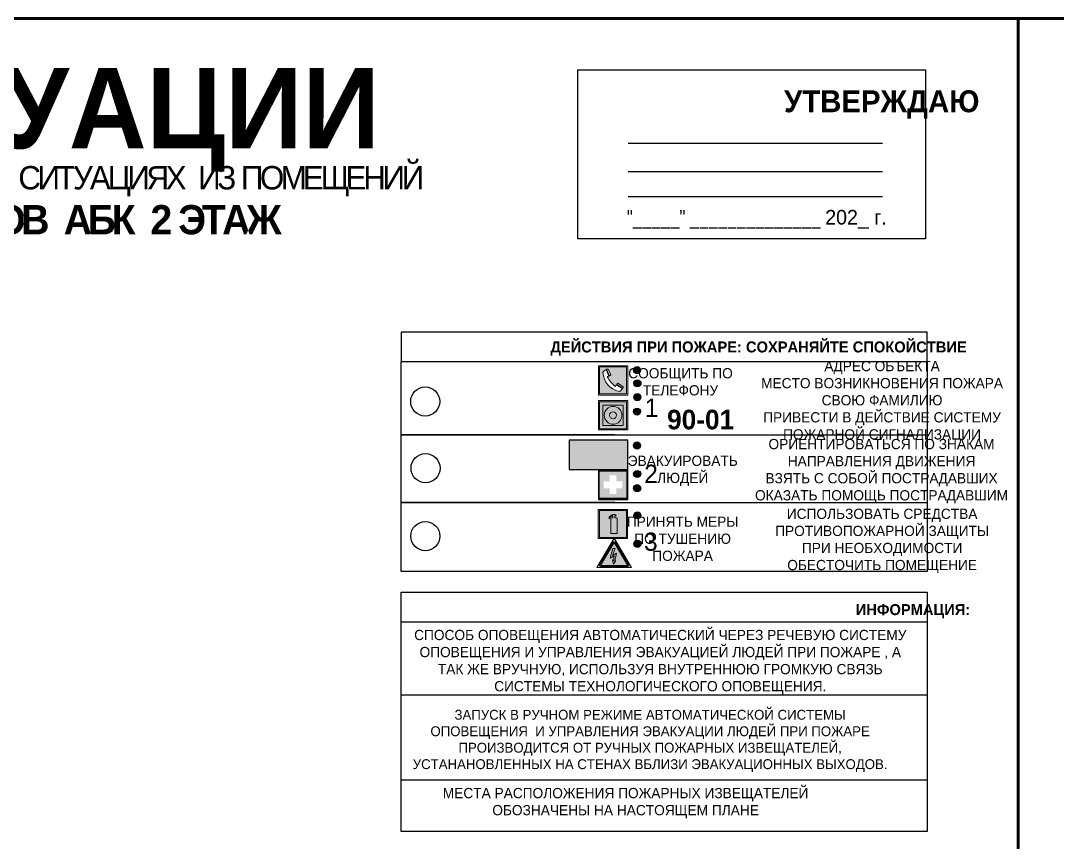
# Model space of a CAD drawing. Header units: millimetres. Extents: x 13810 to 67229, y 12374 to 21950.
# Drawn here: x 40040.2 to 40323.4, y 19651.8 to 19876.4 of the extents above; entities that cross this region are included whole.
import ezdxf

# ---------------------------------------------------------------- set-up
doc = ezdxf.new("R2010")
doc.units = ezdxf.units.MM
doc.styles.add('обычный', font='arial.ttf')

# ---------------------------------------------------------------- blocks, each defined once
blk = doc.blocks.new('A$C3E6D3DDE')
at = {"lineweight": 5}
h = blk.add_hatch(color=40, dxfattribs=at)
h.paths.add_polyline_path([(24.1, 1.45), (16.46, -11.35), (31.74, -11.35)])
h.paths.add_polyline_path([(24.09, -0.46), (30.03, -10.41), (18.14, -10.41)], flags=16)
h.paths.add_polyline_path([(24.54, -3.08), (23.41, -6.02), (25.13, -5.01), (24.33, -8.5), (24.82, -8.27), (23.79, -9.86), (23.4, -8.04), (23.8, -8.43), (24.04, -6.29), (22.39, -7.25), (23.44, -3.08)], flags=0)
h = blk.add_hatch(color=256, dxfattribs=at)
h.paths.add_polyline_path([(24.37, 0.03, 0.567511), (23.82, 0.03), (17.59, -10.4, 0.582454), (17.86, -10.88), (30.32, -10.88, 0.582149), (30.6, -10.4)])
h.paths.add_polyline_path([(24.09, -0.46), (18.14, -10.41), (30.03, -10.41)], flags=16)
h.paths.add_polyline_path([(24.54, -3.08), (23.41, -6.02), (25.13, -5.01), (24.33, -8.5), (24.82, -8.27), (23.79, -9.86), (23.4, -8.04), (23.8, -8.43), (24.04, -6.29), (22.39, -7.25), (23.44, -3.08)], flags=0)
h = blk.add_hatch(color=40, dxfattribs=at)
h.paths.add_polyline_path([(24.09, -0.46), (18.14, -10.41), (30.03, -10.41)])
h.paths.add_polyline_path([(24.82, -8.27), (23.79, -9.86), (23.4, -8.04), (23.8, -8.43), (24.04, -6.29), (22.39, -7.25), (23.44, -3.08), (24.54, -3.08), (23.41, -6.02), (25.13, -5.01), (24.33, -8.5)], flags=16)
at = {"color": 40, "lineweight": 5}
for p, q in [((16.46, -11.35), (24.1, 1.45)), ((24.1, 1.45), (31.74, -11.35))]:
    blk.add_line(p, q, dxfattribs=at)
at = {"lineweight": 5}
for p, q in [((17.59, -10.4), (23.82, 0.03)), ((24.37, 0.03), (30.6, -10.4)), ((18.14, -10.41), (24.09, -0.46)), ((23.44, -3.08), (22.39, -7.25)), ((23.41, -6.02), (24.54, -3.08)), ((24.54, -3.08), (23.44, -3.08)), ((24.09, -0.46), (30.03, -10.41)), ((22.39, -7.25), (24.04, -6.29)), ((23.8, -8.43), (23.4, -8.04)), ((23.4, -8.04), (23.79, -9.86)), ((25.13, -5.01), (23.41, -6.02)), ((23.79, -9.86), (24.82, -8.27)), ((24.04, -6.29), (23.8, -8.43)), ((24.33, -8.5), (25.13, -5.01)), ((24.82, -8.27), (24.33, -8.5)), ((17.86, -10.88), (30.32, -10.88)), ((18.14, -10.41), (30.03, -10.41))]:
    blk.add_line(p, q, dxfattribs=at)
at = {"color": 50, "lineweight": 5}
blk.add_line((31.74, -11.35), (16.46, -11.35), dxfattribs=at)
blk = doc.blocks.new('A$C456E1F9C')
at = {"lineweight": 5}
h = blk.add_hatch(color=242, dxfattribs=at)
h.paths.add_polyline_path([(0.51, -1.47), (0.51, -13.26), (12.29, -13.26), (12.29, -1.47)])
h.paths.add_polyline_path([(5.42, -4.95, -0.254479), (4.78, -5.4), (3.52, -2.53, -0.209735), (4.23, -2.4)], flags=16)
h.paths.add_polyline_path([(8.53, -8.6), (10.87, -10.17), (10.54, -10.76), (8.03, -9.13, -0.192251)], flags=16)
h.paths.add_polyline_path([(4.61, -5.49, 0.005518), (3.87, -5.72, 0.128647), (7.49, -10.01, 0.00809), (7.83, -9.33), (10.47, -10.97, -0.16736), (8.99, -12.25, -0.327862), (1.95, -3.95, -0.166952), (3.36, -2.62)], flags=16)
at = {"color": 242, "lineweight": 5}
for p, q in [((0, -13.77), (0, -0.97)), ((12.8, -0.97), (0, -0.97)), ((4.61, -5.49), (3.36, -2.62)), ((3.52, -2.53), (4.78, -5.4)), ((4.23, -2.4), (5.42, -4.95)), ((12.8, -13.77), (12.8, -0.97)), ((10.81, -10.12), (8.53, -8.6)), ((7.83, -9.33), (10.47, -10.97)), ((8.03, -9.13), (10.54, -10.76)), ((10.54, -10.76), (10.8, -10.3)), ((10.8, -10.3), (10.81, -10.12)), ((0, -13.77), (12.8, -13.77))]:
    blk.add_line(p, q, dxfattribs=at)
blk.add_lwpolyline([(0.51, -1.47), (12.29, -1.47), (12.29, -13.26), (0.51, -13.26)], close=True, dxfattribs=at)
for centre, radius, start, end in [((4.59, -5.34), 2.99, 114.2845, 152.1974), ((11.12, -3.31), 9.19, 183.9915, 256.6009), ((4.02, -3.27), 0.891, 76.3284, 123.7092), ((14.98, -39.1), 35.17, 107.1487, 108.4135), ((13.86, -0.94), 11.08, 205.5536, 234.8762), ((4.68, -4.59), 0.824, 276.9621, 334.0723), ((8.94, -9.5), 0.989, 114.4092, 157.9388), ((-13.31, 0.8), 23.44, 332.5487, 334.4027), ((7.87, -9.46), 3, 291.9291, 329.9329)]:
    blk.add_arc(centre, radius, start, end, dxfattribs=at)
blk = doc.blocks.new('A$C54414219')
at = {"true_color": 0xffffff}
h = blk.add_hatch(color=7, dxfattribs=at)
h.paths.add_polyline_path([(2.39, -9.45), (2.39, -18.3), (11.23, -18.3), (11.23, -9.45)], flags=0)
h.paths.add_polyline_path([(10.71, -13.87, -1), (2.92, -13.87, -1)], flags=0)
h.paths.add_polyline_path([(8.3, -13.87, -1), (5.33, -13.87, -1)], flags=0)
h.paths.add_polyline_path([(0.41, -7.47), (0.41, -20.27), (13.21, -20.27), (13.21, -7.47)])
h.paths.add_polyline_path([(0.92, -19.77), (12.71, -19.77), (12.71, -7.98), (0.92, -7.98)], flags=16)
h.paths.add_polyline_path([(11.23, -9.45), (11.23, -18.3), (2.39, -18.3), (2.39, -9.45)], flags=0)
at = {"lineweight": 5}
h = blk.add_hatch(color=242, dxfattribs=at)
h.paths.add_polyline_path([(12.71, -7.98), (0.92, -7.98), (0.92, -19.77), (12.71, -19.77)])
h.paths.add_polyline_path([(11.23, -18.3), (2.39, -18.3), (2.39, -9.45), (11.23, -9.45)], flags=16)
h.paths.add_polyline_path([(10.71, -13.87, -1), (2.92, -13.87, -1)], flags=0)
h.paths.add_polyline_path([(8.3, -13.87, -1), (5.33, -13.87, -1)], flags=0)
at = {"true_color": 0xffffff}
h = blk.add_hatch(color=7, dxfattribs=at)
h.paths.add_polyline_path([(2.39, -9.45), (2.39, -18.3), (11.23, -18.3), (11.23, -9.45)])
h.paths.add_polyline_path([(10.71, -13.87, -1), (2.92, -13.87, -1)], flags=16)
h.paths.add_polyline_path([(8.3, -13.87, -1), (5.33, -13.87, -1)], flags=0)
at = {"lineweight": 5}
h = blk.add_hatch(color=242, dxfattribs=at)
h.paths.add_polyline_path([(2.92, -13.87, 1), (10.71, -13.87, 1)])
h.paths.add_polyline_path([(8.3, -13.87, -1), (5.33, -13.87, -1)], flags=16)
at = {"color": 242, "lineweight": 5}
for p, q in [((0.41, -20.27), (0.41, -7.47)), ((0.41, -7.47), (13.21, -7.47)), ((0.41, -7.47), (13.21, -7.47)), ((13.21, -20.27), (13.21, -7.47)), ((0.41, -20.27), (13.21, -20.27))]:
    blk.add_line(p, q, dxfattribs=at)
for points in [[(0.92, -7.98), (12.71, -7.98), (12.71, -19.77), (0.92, -19.77)], [(2.39, -9.45), (11.23, -9.45), (11.23, -18.3), (2.39, -18.3)]]:
    blk.add_lwpolyline(points, close=True, dxfattribs=at)
for radius in [3.89, 1.49]:
    blk.add_circle((6.81, -13.87), radius, dxfattribs=at)
blk = doc.blocks.new('A$C32E8229D')
at = {"true_color": 0xffffff}
blk.add_hatch(color=7, dxfattribs=at).paths.add_polyline_path([(0, 0), (0, -8), (16, -8), (16, 0)])
h = blk.add_hatch(color=126)
h.paths.add_polyline_path([(0.2, -0.2), (15.8, -0.2), (15.8, -7.8), (0.2, -7.8)])
h.paths.add_polyline_path([(13.49, -2.05), (12.08, -2.05), (11.37, -2.63, 0.162397), (11.29, -2.84), (11.29, -3.63), (10.35, -3.63), (10.35, -4.05), (11.68, -4.05), (11.68, -3.48), (12.26, -4.28), (11.29, -5.1), (11.29, -6.78), (11.85, -6.78), (11.85, -5.44), (12.8, -4.64), (12.8, -5.94), (14.46, -5.94), (14.46, -5.39), (13.45, -5.39), (13.45, -3.97), (12.46, -2.59), (13.15, -2.59), (13.69, -3.34), (14.18, -3)], flags=16)
h.paths.add_polyline_path([(10.74, -1.82, 1), (11.8, -1.82, 1)], flags=16)
h.paths.add_polyline_path([(9.39, -3.59), (5.99, -3.59), (6.56, -3.03), (5.91, -3.03), (5.1, -3.83), (5.91, -4.64), (6.56, -4.64), (5.99, -4.09), (9.39, -4.09)], flags=16)
h.paths.add_polyline_path([(4.29, -1.08), (1.72, -1.08), (1.72, -6.6), (4.29, -6.6)], flags=16)
at = {"color": 126}
blk.add_lwpolyline([(16, -8), (0, -8), (0, 0), (16, 0)], close=True, dxfattribs=at)
blk = doc.blocks.new('A$C18900ED3')
h = blk.add_hatch(color=126)
h.paths.add_polyline_path([(-0.18, -0.18), (-7.02, -0.18), (-7.02, -7.02), (-0.18, -7.02)])
h.paths.add_polyline_path([(-5.89, -4.46), (-5.89, -2.77), (-4.46, -2.77), (-4.46, -1.31), (-2.77, -1.31), (-2.77, -2.77), (-1.33, -2.77), (-1.33, -4.46), (-2.77, -4.46), (-2.77, -5.89), (-4.46, -5.89), (-4.46, -4.46)], flags=16)
at = {"color": 126}
for p, q in [((-7.2, 0), (-7.2, -7.2)), ((0, 0), (-7.2, 0)), ((0, -7.2), (0, 0)), ((-7.02, -7.02), (-7.02, -0.18)), ((-7.02, -0.18), (-0.18, -0.18)), ((-0.18, -0.18), (-0.18, -7.02)), ((-7.2, -7.2), (0, -7.2)), ((-0.18, -7.02), (-7.02, -7.02))]:
    blk.add_line(p, q, dxfattribs=at)
blk = doc.blocks.new('A$C3AD82952')
at = {"true_color": 0xf5f5ff}
h = blk.add_hatch(color=7, dxfattribs=at)
h.dxf.hatch_style = 1
h.paths.add_polyline_path([(8.21, 8.73, 0.414214), (7.89, 9.05), (7.22, 9.05), (7.22, 9.92), (7.59, 9.92, 1), (7.57, 10.36), (7.22, 10.36), (7.22, 10.6), (6.43, 10.6), (6.43, 10.36), (6.01, 10.36), (4.74, 9.59), (4.74, 8.69), (4.98, 8.73), (4.98, 9.26), (6.12, 9.91), (6.43, 9.91), (6.43, 9.05), (5.76, 9.05, 0.414214), (5.44, 8.73), (5.44, 2.2), (8.21, 2.2)], flags=0)
h.paths.add_polyline_path([(12.8, 12.8), (0, 12.8), (0, 0), (12.8, 0)])
h.paths.add_polyline_path([(0.51, 12.29), (12.29, 12.29), (12.29, 0.51), (0.51, 0.51)], flags=16)
h.paths.add_polyline_path([(4.74, 9.59), (6.01, 10.36), (6.43, 10.36), (6.43, 10.6), (7.22, 10.6), (7.22, 10.36), (7.59, 10.36, -0.94586), (7.59, 9.92), (7.22, 9.92), (7.22, 9.05), (7.89, 9.05, -0.414214), (8.21, 8.73), (8.21, 2.2), (5.44, 2.2), (5.44, 8.73, -0.414214), (5.76, 9.05), (6.43, 9.05), (6.43, 9.91), (6.12, 9.91), (4.98, 9.26), (4.98, 8.73), (4.74, 8.69)], flags=0)
h = blk.add_hatch(color=242)
h.dxf.hatch_style = 1
h.paths.add_polyline_path([(12.29, 12.29), (0.51, 12.29), (0.51, 0.51), (12.29, 0.51)])
h.paths.add_polyline_path([(4.74, 8.69), (4.74, 9.59), (6.01, 10.36), (6.43, 10.36), (6.43, 10.6), (7.22, 10.6), (7.22, 10.36), (7.59, 10.36, -0.94586), (7.59, 9.92), (7.22, 9.92), (7.22, 9.05), (7.89, 9.05, -0.414214), (8.21, 8.73), (8.21, 2.2), (5.44, 2.2), (5.44, 8.73, -0.414214), (5.76, 9.05), (6.43, 9.05), (6.43, 9.91), (6.12, 9.91), (4.98, 9.26), (4.98, 8.73)], flags=16)
h = blk.add_hatch(color=7, dxfattribs=at)
h.dxf.hatch_style = 1
h.paths.add_polyline_path([(8.21, 8.73, 0.414214), (7.89, 9.05), (7.22, 9.05), (7.22, 9.92), (7.59, 9.92, 1), (7.57, 10.36), (7.22, 10.36), (7.22, 10.6), (6.43, 10.6), (6.43, 10.36), (6.01, 10.36), (4.74, 9.59), (4.74, 8.69), (4.98, 8.73), (4.98, 9.26), (6.12, 9.91), (6.43, 9.91), (6.43, 9.05), (5.76, 9.05, 0.414214), (5.44, 8.73), (5.44, 2.2), (8.21, 2.2)])
at = {"color": 242, "lineweight": 5}
for p, q in [((0, 0), (0, 12.8)), ((0, 12.8), (12.8, 12.8)), ((6.01, 10.36), (4.74, 9.59)), ((4.74, 9.59), (4.74, 8.69)), ((4.98, 9.26), (6.12, 9.91)), ((4.98, 8.73), (4.98, 9.26)), ((6.01, 10.36), (6.43, 10.36)), ((6.12, 9.91), (6.43, 9.91)), ((7.22, 10.6), (6.43, 10.6)), ((6.43, 10.6), (6.43, 10.36)), ((6.43, 9.91), (6.43, 9.05)), ((7.22, 10.36), (7.22, 10.6)), ((7.59, 10.36), (7.22, 10.36)), ((7.22, 9.05), (7.22, 9.92)), ((7.59, 9.92), (7.22, 9.92)), ((12.8, 0), (12.8, 12.8)), ((4.74, 8.69), (4.98, 8.73)), ((5.44, 2.2), (5.44, 8.73)), ((5.76, 9.05), (6.43, 9.05)), ((7.89, 9.05), (7.22, 9.05)), ((8.21, 2.2), (8.21, 8.73)), ((0, 0), (12.8, 0)), ((5.44, 2.2), (8.21, 2.2))]:
    blk.add_line(p, q, dxfattribs=at)
blk.add_lwpolyline([(0.51, 12.29), (12.29, 12.29), (12.29, 0.51), (0.51, 0.51)], close=True, dxfattribs=at)
for centre, radius, start, end in [((7.58, 10.14), 0.223, 273.1875, 86.8125), ((5.76, 8.73), 0.32, 90, 180), ((7.89, 8.73), 0.32, 0, 90)]:
    blk.add_arc(centre, radius, start, end, dxfattribs=at)

msp = doc.modelspace()

# ---------------------------------------------------------------- hatches: boundary and pattern name
at = {"lineweight": 0}
h = msp.add_hatch(color=256, dxfattribs=at)
h.dxf.hatch_style = 1
h.paths.add_polyline_path([(40207.61, 19780.88, 1), (40209.54, 19780.88, 1)])
h = msp.add_hatch(color=256, dxfattribs=at)
h.dxf.hatch_style = 1
h.paths.add_polyline_path([(40207.71, 19777.29, 1), (40209.65, 19777.29, 1)])
h = msp.add_hatch(color=256, dxfattribs=at)
h.dxf.hatch_style = 1
h.paths.add_polyline_path([(40207.67, 19773.48, 1), (40209.61, 19773.48, 1)])
h = msp.add_hatch(color=256, dxfattribs=at)
h.dxf.hatch_style = 1
h.paths.add_polyline_path([(40207.59, 19769.55, 1), (40209.52, 19769.55, 1)])
h = msp.add_hatch(color=256, dxfattribs=at)
h.dxf.hatch_style = 1
h.paths.add_polyline_path([(40207.6, 19760.29, 1), (40209.54, 19760.29, 1)])
h = msp.add_hatch(color=256, dxfattribs=at)
h.dxf.hatch_style = 1
h.paths.add_polyline_path([(40207.64, 19752.51, 1), (40209.58, 19752.51, 1)])
h = msp.add_hatch(color=256, dxfattribs=at)
h.dxf.hatch_style = 1
h.paths.add_polyline_path([(40207.64, 19748.6, 1), (40209.57, 19748.6, 1)])
h = msp.add_hatch(color=256, dxfattribs=at)
h.dxf.hatch_style = 1
h.paths.add_polyline_path([(40207.7, 19741.18, 1), (40209.63, 19741.18, 1)])
h = msp.add_hatch(color=256, dxfattribs=at)
h.dxf.hatch_style = 1
h.paths.add_polyline_path([(40207.7, 19733.41, 1), (40209.63, 19733.41, 1)])

# ---------------------------------------------------------------- linework, layer by layer
at = {"color": 2, "lineweight": 100}
for points in [[(39712.67, 19876.99), (40312.67, 19876.99), (40312.67, 19481.99), (39712.67, 19481.99)], [(40312.67, 19876.99), (40912.67, 19876.99), (40912.67, 19481.99), (40312.67, 19481.99)]]:
    msp.add_lwpolyline(points, close=True, dxfattribs=at)
for points in [[(40192.39, 19862.99), (40287.39, 19862.99), (40287.39, 19816.78), (40192.39, 19816.78)], [(40144.07, 19783.23), (40287.83, 19783.23), (40287.83, 19791.28), (40144.07, 19791.28)], [(40144.07, 19783.23), (40287.83, 19783.23), (40287.83, 19725.83), (40144.07, 19725.83)]]:
    msp.add_lwpolyline(points, close=True)
for points in [[(40206.14, 19842.94), (40275.67, 19842.94)], [(40206.14, 19835.18), (40275.67, 19835.18)], [(40206.14, 19828.39), (40275.67, 19828.39)], [(40202.48, 19763.24), (40144.07, 19763.24), (40287.83, 19763.24)], [(40202.48, 19744.66), (40144.07, 19744.66), (40287.83, 19744.66)]]:
    msp.add_lwpolyline(points)
at = {"color": 0}
msp.add_lwpolyline([(40144.07, 19720.17), (40287.83, 19720.17), (40287.83, 19654.72), (40144.07, 19654.72)], close=True, dxfattribs=at)
for points in [[(40144.07, 19712.12), (40287.83, 19712.12)], [(40144.07, 19692.12), (40287.83, 19692.12)], [(40144.07, 19668.88), (40287.83, 19668.88)]]:
    msp.add_lwpolyline(points, dxfattribs=at)
for centre, radius in [((40208.57, 19780.88), 0.966), ((40150.69, 19772.31), 3.98), ((40208.68, 19777.29), 0.966), ((40208.64, 19773.48), 0.966), ((40208.56, 19769.55), 0.966), ((40208.57, 19760.29), 0.966), ((40150.78, 19754.08), 3.98), ((40208.61, 19752.51), 0.966), ((40208.6, 19748.6), 0.966), ((40208.66, 19741.18), 0.966), ((40150.72, 19735.51), 3.98), ((40208.67, 19733.41), 0.966)]:
    msp.add_circle(centre, radius)

# ---------------------------------------------------------------- block references
for name, p, xscale, yscale, zscale in [('A$C456E1F9C', (40198.02, 19782.69), 0.625, 0.625, 0.625), ('A$C54414219', (40197.76, 19777.21), 0.625, 0.625, 0.625), ('A$C18900ED3', (40206.02, 19753.56), 1.111111111007631, 1.111111111007631, 1.111111111007631), ('A$C3AD82952', (40197.97, 19734.83), 0.625, 0.625, 0.625), ('A$C3E6D3DDE', (40187.26, 19734.02), 0.625, 0.625, 0.625)]:
    msp.add_blockref(name, p, dxfattribs=dict(xscale=xscale, yscale=yscale, zscale=zscale))
at = {"xscale": -1}
msp.add_blockref('A$C32E8229D', (40206.02, 19761.71), dxfattribs=at)

# ---------------------------------------------------------------- texts
at = {"lineweight": 0, "style": 'обычный'}
for s, insert, char_height, width, attachment_point in [('{\\fProxima Nova Rg|b1|i0|c204|p2;ПЛАН ЭВАКУАЦИИ}', (39861.17, 19863.52), 22, 493.8901, 1), ('\\pi-18,l18,t18;{\\fProxima Nova Rg|b1|i0|c204|p2;УТВЕРЖДАЮ\\H1.1997x; }', (40275.43, 19853.52), 6, 126.6484, 5), ('{\\fArial Narrow|b0|i0|c204|p34;"_____" ______________ \\fProxima Nova Rg|b0|i0|c204|p2;202_ г. }', (40241.3, 19822.11), 4, 78.6503, 5), ('{\\fProxima Nova Rg|b1|i0|c204|p2;ДЕЙСТВИЯ ПРИ ПОЖАРЕ: СОХРАНЯЙТЕ СПОКОЙСТВИЕ\\H1.6644x; }', (40241.78, 19786.79), 3, 175.1736, 5), ('\\pi-8.4,l8.4,t8.4;{\\fProxima Nova Rg|b0|i0|c204|p2;АДРЕС ОБЪЕКТА\\PМЕСТО ВОЗНИКНОВЕНИЯ ПОЖАРА \\PСВОЮ ФАМИЛИЮ\\PПРИВЕСТИ В ДЕЙСТВИЕ СИСТЕМУ \\PПОЖАРНОЙ СИГНАЛИЗАЦИИ}', (40275.52, 19772.25), 2.8, 126.6484, 5), ('{\\fProxima Nova Rg|b0|i0|c204|p2;СООБЩИТЬ ПО \\PТЕЛЕФОНУ}', (40220.45, 19777.69), 2.8, 126.6484, 5), ('{\\fProxima Nova Rg|b0|i0|c204|p2;1\\H1.1667x; }', (40212.55, 19770.62), 5, 126.6484, 5), ('{\\fProxima Nova Rg|b1|i0|c204|p2;\\H1.0714x;90-01\\fProxima Nova Rg|b0|i0|c204|p2;\\H0.93331x; \\H1.3449x; }', (40225.94, 19767.34), 5, 126.6484, 5), ('\\pi-8.4,l8.4,t8.4;{\\fProxima Nova Rg|b0|i0|c204|p2;ОРИЕНТИРОВАТЬСЯ ПО ЗНАКАМ \\PНАПРАВЛЕНИЯ ДВИЖЕНИЯ\\PВЗЯТЬ С СОБОЙ ПОСТРАДАВШИХ\\PОКАЗАТЬ ПОМОЩЬ ПОСТРАДАВШИМ}', (40275.38, 19753.27), 2.8, 126.6484, 5), ('{\\fProxima Nova Rg|b0|i0|c204|p2;ЭВАКУИРОВАТЬ \\PЛЮДЕЙ}', (40221.05, 19753.36), 2.8, 126.6484, 5), ('{\\fProxima Nova Rg|b0|i0|c204|p2;2\\H1.1967x; }', (40212.4, 19752.54), 5, 126.6484, 5), ('\\pi-8.4,l8.4,t8.4;{\\fProxima Nova Rg|b0|i0|c204|p2;ИСПОЛЬЗОВАТЬ СРЕДСТВА \\PПРОТИВОПОЖАРНОЙ ЗАЩИТЫ \\PПРИ НЕОБХОДИМОСТИ \\PОБЕСТОЧИТЬ ПОМЕЩЕНИЕ}', (40275.54, 19734.2), 2.8, 126.6484, 5), ('{\\fProxima Nova Rg|b0|i0|c204|p2;ПРИНЯТЬ МЕРЫ \\PПО ТУШЕНИЮ \\PПОЖАРА}', (40221.02, 19734.78), 2.8, 126.6484, 5), ('{\\fProxima Nova Rg|b0|i0|c204|p2;3\\H1.1967x; }', (40212.34, 19733.96), 5, 126.6484, 5), ('{\\fProxima Nova Rg|b1|i0|c204|p2;ИНФОРМАЦИЯ:\\H1.1997x; }', (40283.97, 19714.98), 3, 175.1736, 5), ('{\\fProxima Nova Rg|b0|i0|c204|p2;СПОСОБ ОПОВЕЩЕНИЯ АВТОМАТИЧЕСКИЙ ЧЕРЕЗ РЕЧЕВУЮ СИСТЕМУ ОПОВЕЩЕНИЯ И УПРАВЛЕНИЯ ЭВАКУАЦИЕЙ ЛЮДЕЙ ПРИ ПОЖАРЕ , А ТАК ЖЕ ВРУЧНУЮ, ИСПОЛЬЗУЯ ВНУТРЕННЮЮ ГРОМКУЮ СВЯЗЬ СИСТЕМЫ ТЕХНОЛОГИЧЕСКОГО ОПОВЕЩЕНИЯ.}', (40214.92, 19701.08), 2.8, 137.0334, 5), ('{\\fProxima Nova Rg|b0|i0|c204|p2;\\P\\pt8.1;ЗАПУСК В РУЧНОМ РЕЖИМЕ АВТОМАТИЧЕСКОЙ СИСТЕМЫ ОПОВЕЩЕНИЯ  И УПРАВЛЕНИЯ ЭВАКУАЦИИ ЛЮДЕЙ ПРИ ПОЖАРЕ ПРОИЗВОДИТСЯ ОТ РУЧНЫХ ПОЖАРНЫХ ИЗВЕЩАТЕЛЕЙ, УСТАНАНОВЛЕННЫХ НА СТЕНАХ ВБЛИЗИ ЭВАКУАЦИОННЫХ ВЫХОДОВ. }', (40212.14, 19681.78), 2.7, 131.4512, 5), ('\\pt8.4;{\\fProxima Nova Rg|b0|i0|c204|p2;\\PМЕСТА РАСПОЛОЖЕНИЯ ПОЖАРНЫХ ИЗВЕЩАТЕЛЕЙ ОБОЗНАЧЕНЫ НА НАСТОЯЩЕМ ПЛАНЕ}', (40205.44, 19664.86), 2.8, 118.5618, 5)]:
    msp.add_mtext(s, dxfattribs=dict(at, insert=insert, char_height=char_height, width=width, attachment_point=attachment_point))
at = {"color": 0, "lineweight": 0, "insert": (40012.01, 19836.86), "char_height": 8, "width": 449.2158, "attachment_point": 5, "style": 'обычный'}
msp.add_mtext('{\\fArial Black|b1|i0|c204|p34;\\H2x;\\T0.85;  \\fArial Narrow|b0|i0|c204|p34;\\H0.8x;\\W0.9;\\P\\fProxima Nova Rg|b0|i0|c204|p2;\\H0.5x;\\W1;\\C256;ПРИ ПОЖАРЕ  ИЛИ ДРУГИХ ЧРЕЗВЫЧАЙНЫХ СИТУАЦИЯХ  ИЗ ПОМЕЩЕНИЙ \\fProxima Nova Rg|b1|i0|c204|p2;\\H1.25x;\\PЦМТО: \\fProxima Nova Rg|b1|i0|c0|p2;C\\fProxima Nova Rg|b1|i0|c204|p2;КЛАД \\fProxima Nova Rg|b1|i0|c0|p2; \\fProxima Nova Rg|b1|i0|c204|p2;ОГНЕУПОРОВ  АБК  2 ЭТАЖ}', dxfattribs=at)

doc.saveas('drawing.dxf')
